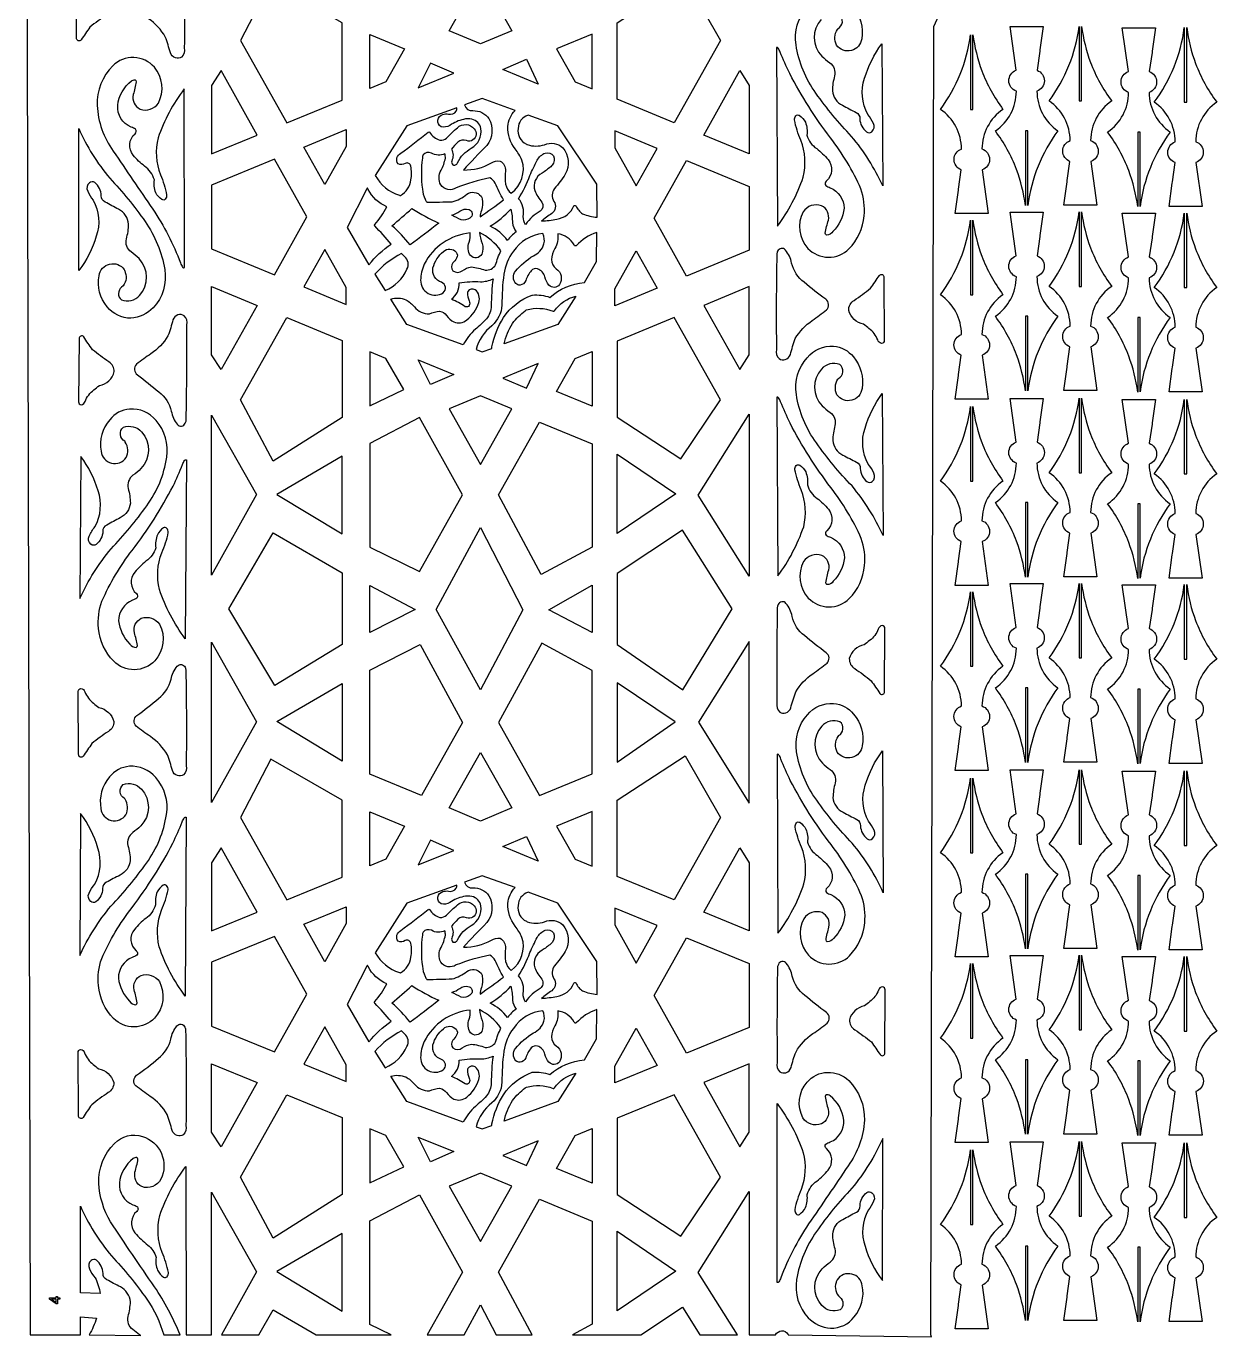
# Model space of a CAD drawing. Header units: millimetres. Extents: x -877 to 120, y 1414 to 3389.
# Drawn here: x -877 to 120, y 1414 to 2511 of the extents above; entities that cross this region are included whole.
import ezdxf

# ---------------------------------------------------------------- set-up
doc = ezdxf.new("R2010")
doc.units = ezdxf.units.MM
doc.layers.add('Default', color=70, linetype='Continuous')

msp = doc.modelspace()

# ---------------------------------------------------------------- linework, layer by layer
at = {"layer": 'Default'}
for points in [[(-876.7, 2856.9), (-873.5, 1415.6), (-831.1, 1415.6), (-831.1, 1430.6), (-817.7, 1429.6, -0.041093), (-823.9, 1415.6), (-780.7, 1415), (-781.9, 1415.6, 0.031977), (-787.3, 1420, -0.299111), (-791.4, 1431.1, 0.063872), (-789.4, 1443.4, 0.25494), (-797.8, 1455.7, -0.006297), (-809.2, 1461.8, -0.332396), (-812.3, 1467.1, 0.216468), (-817.9, 1478.1, 0.361667), (-822.4, 1477.9, 0.357202), (-823.7, 1471, 0.082144), (-819, 1463.4, -0.091842), (-814.8, 1450.3), (-831.1, 1450.8), (-831.3, 1523.4, 0.068295), (-805.4, 1481.7, -0.038709), (-775.8, 1445.5, -0.08471), (-761.5, 1415.6), (-747.8, 1415.6, 0.048395), (-769.2, 1455.9, -0.008297), (-806, 1510.2, -0.122685), (-815.9, 1542.7, -0.206013), (-802.8, 1575.9, -0.286147), (-779.3, 1581.7, -0.458906), (-763.9, 1546, -0.383153), (-779.9, 1539.7, -0.350097), (-785.6, 1551.8, 0.027786), (-783.1, 1562.6, 0.249131), (-784.1, 1564.2, 0.160321), (-787.2, 1563.2, 0.197218), (-798.7, 1542.8, 0.322399), (-787.4, 1524.6, -0.077739), (-783.6, 1522.7, -0.433717), (-784.1, 1519, 0.410921), (-785.6, 1501.1, 0.064453), (-774.8, 1490.8, -0.154405), (-768, 1480.5, 0.124348), (-766.7, 1469.7, 0.126385), (-761.6, 1463.9, 0.346332), (-758.8, 1464.3, 0.172307), (-757.6, 1467.8, 0.051326), (-762.9, 1484.7, -0.152055), (-764.8, 1515.5, -0.079206), (-743, 1556.6), (-742.8, 1415.6), (-721.4, 1415.6), (-721.4, 1535.1), (-683.9, 1468.4), (-713.2, 1415.6), (-682, 1415.6), (-669.8, 1436.5), (-634, 1415.6), (-571.1, 1415.6), (-589, 1424.4), (-589, 1511.2), (-547.3, 1532.9), (-511.5, 1468.2), (-541, 1415.6), (-509.9, 1415.6), (-496.3, 1440.8), (-483.3, 1415.6), (-453, 1415.6), (-481.1, 1468.1), (-446.9, 1529.2), (-402.9, 1510.9), (-402.9, 1424.6), (-419.4, 1415.6), (-362, 1415.6), (-327.2, 1438.7), (-312.6, 1415.6), (-281, 1415.6), (-314.1, 1467.9), (-271.2, 1535.7), (-271.2, 1415.6), (-249.2, 1415.6, -0.60241), (-238.9, 1416.2, 0.000131), (-238.7, 1415.6), (-118.7, 1414), (-119.1, 1415.6), (-116.7, 2510.9), (-76.7, 2599.3)], [(-211.1, 2516.9, 0.394552), (-210.5, 2486.1, 0.040002), (-203.9, 2480.6, -0.299751), (-199.8, 2469.6, 0.063831), (-201.7, 2457.2, 0.255589), (-193.3, 2445, -0.006267), (-181.8, 2438.9, -0.333186), (-178.7, 2433.7, 0.216277), (-173.1, 2422.7, 0.361529), (-168.6, 2422.9, 0.353881), (-167.3, 2429.8, 0.082113), (-172, 2437.4, -0.208904), (-174.7, 2467.6, -0.086345), (-160.3, 2496.4), (-159.5, 2377.5, 0.068438), (-185.6, 2419, -0.038835), (-215.4, 2455.1, -0.121623), (-232.1, 2495.7, -0.22635), (-223.1, 2526.5, -0.242341)], [(-184.5, 2527.2, -0.224816), (-177.1, 2500.7, -0.688915), (-198.1, 2495.4, -0.265065), (-197.5, 2508.5, -0.015041), (-197, 2509.1, 0.529776), (-195.8, 2520.7, 0.308634)]]:
    msp.add_lwpolyline(points, format="xyb", dxfattribs=at)
for points in [[(-751.7, 2484.7, -0.24666), (-756, 2489, 0.027343), (-760.2, 2502.2, 0.115738), (-774.3, 2517.4, -0.015094), (-786.4, 2526.2, -0.448773), (-785.6, 2535.1, 0.020778), (-767.5, 2549.3, 0.175205), (-757.1, 2565.4, -0.124943), (-752, 2576.3, -0.5741), (-745.3, 2575.4, -0.122783), (-744.6, 2572.8, -0.006777), (-744.3, 2493.1, -0.263913), (-746.6, 2485.4, -0.217884)], [(-832.5, 2556.6, -0.312864), (-829.3, 2553.8, 0.139682), (-821.9, 2544.2, 0.018911), (-817.4, 2540.6, -0.280916), (-804.9, 2529, -0.274982), (-809.5, 2520.6, 0.025719), (-823.3, 2510.4, 0.01279), (-830.6, 2499.8, -0.748308), (-834.5, 2501.3), (-834.8, 2554.1, -0.399768)], [(-84, 2504.1, 0.056763), (-76.5, 2473.9, 0.069714), (-58.8, 2441.6, 0.247243), (-76.4, 2408.5, -0.716421), (-76.3, 2391), (-71.1, 2354.3), (-98.8, 2354.3), (-96.1, 2373.9), (-96, 2374.9), (-93.7, 2391, -0.706462), (-93.6, 2408.4, 0.248623), (-111.2, 2441.6, 0.128873), (-86, 2504), (-86, 2441.6), (-84, 2441.6), (-84, 2504.1)], [(-40, 2361.2, 0.056763), (-47.5, 2391.3, 0.069714), (-65.2, 2423.6, 0.247243), (-47.6, 2456.8, -0.716421), (-47.7, 2474.3), (-52.9, 2510.9), (-25.2, 2510.9), (-27.9, 2491.3), (-28, 2490.3), (-30.3, 2474.3, -0.706462), (-30.4, 2456.8, 0.248623), (-12.8, 2423.6, 0.128873), (-38, 2361.2), (-38, 2423.6), (-40, 2423.6), (-40, 2361.2)], [(7, 2511.1, 0.056763), (14.5, 2480.9, 0.069714), (32.2, 2448.6, 0.247243), (14.6, 2415.5, -0.716421), (14.7, 2398), (19.9, 2361.3), (-7.8, 2361.3), (-5.1, 2380.9), (-5, 2381.9), (-2.7, 2398, -0.706462), (-2.6, 2415.4, 0.248623), (-20.2, 2448.6, 0.128873), (5, 2511), (5, 2448.6), (7, 2448.6), (7, 2511.1)], [(54, 2360.2, 0.056763), (46.5, 2390.3, 0.069714), (28.8, 2422.6, 0.247243), (46.4, 2455.8, -0.716421), (46.3, 2473.3), (41.1, 2509.9), (68.8, 2509.9), (66.1, 2490.3), (66, 2489.3), (63.7, 2473.3, -0.706462), (63.6, 2455.8, 0.248623), (81.2, 2422.6, 0.128873), (56, 2360.2), (56, 2422.6), (54, 2422.6), (54, 2360.2)], [(95, 2510.1, 0.056763), (102.5, 2479.9, 0.069714), (120.2, 2447.6, 0.247243), (102.6, 2414.5, -0.716421), (102.7, 2397), (107.9, 2360.3), (80.2, 2360.3), (82.9, 2379.9), (83, 2380.9), (85.3, 2397, -0.706462), (85.4, 2414.4, 0.248623), (67.8, 2447.6, 0.128873), (93, 2510), (93, 2447.6), (95, 2447.6), (95, 2510.1)], [(-224.3, 2430.8, -0.124595), (-223, 2419.9, 0.172423), (-214.8, 2408.7, -0.054769), (-205.3, 2399.5, -0.410266), (-206.8, 2381.5, 0.433271), (-207.2, 2377.9, 0.077861), (-203.4, 2376, -0.30209), (-191.9, 2358.8, -0.166916), (-201.2, 2339.3, -0.240467), (-206.6, 2336.4, -0.249398), (-207.6, 2338, -0.027776), (-205, 2348.8, 0.350829), (-210.8, 2360.9, 0.341045), (-226.2, 2355.8, 0.314169), (-222.1, 2325.2, 0.418503), (-187.8, 2324.8, 0.174326), (-175.1, 2352.5, 0.109576), (-177.8, 2375.1, 0.062275), (-203.3, 2417.8, -0.041735), (-237.4, 2471.6, -0.014891), (-245.4, 2489.5, 0.086617), (-247.1, 2492.9, 0.424926), (-248.5, 2493.4), (-247.7, 2343.8, 0.07905), (-226, 2384.9, 0.152063), (-228.1, 2415.7, -0.051417), (-233.4, 2432.7, -0.189517), (-232.2, 2436.2, -0.346809), (-229.4, 2436.6, -0.126453)], [(-768.2, 2371.8, -0.124348), (-769.4, 2382.7, 0.171984), (-777.6, 2394, -0.053003), (-787, 2403.2, -0.410921), (-785.5, 2421.2, 0.433717), (-785.1, 2424.9, 0.077739), (-788.8, 2426.7, -0.322399), (-800.1, 2445, -0.197218), (-788.6, 2465.4, -0.160321), (-785.5, 2466.3, -0.249131), (-784.5, 2464.7, -0.027786), (-787.1, 2454, 0.350097), (-781.3, 2441.8, 0.341491), (-766, 2446.8, 0.306802), (-769.4, 2476.8, 0.432338), (-804.2, 2478.1, 0.206013), (-817.3, 2444.9, 0.144673), (-803.8, 2406.7, 0.003386), (-770.7, 2358.1, -0.053849), (-747.4, 2313, 0.086443), (-745.7, 2309.6, 0.424748), (-744.2, 2309.1), (-744.4, 2458.7, 0.079206), (-766.3, 2417.7, 0.152055), (-764.3, 2386.9, -0.051326), (-759.1, 2369.9, -0.172307), (-760.2, 2366.4, -0.346332), (-763.1, 2366, -0.126385)], [(-494.8, 2450.6), (-509.6, 2445.3, 0.374449), (-502.7, 2440.5, -0.256515), (-489.3, 2433.9, -0.308165), (-491.1, 2411.3, 0.007627), (-510.6, 2390.8, 0.130802), (-487.1, 2396.7, -0.19928), (-479.9, 2398.3, -0.307239), (-475.5, 2390, 0.042642), (-475.3, 2378.9, 0.180927), (-470.5, 2371.3, 0.319504), (-461.6, 2399.1, 0.054033), (-467.3, 2408.5, -0.166081), (-473.4, 2427.3, -0.169094), (-467.4, 2440.7)], [(-584.4, 2386.2, 0.191192), (-564.2, 2369.7, 0.005248), (-563.3, 2369.4, 0.227781), (-554.5, 2382.6, 0.101613), (-554.7, 2394, 0.518279), (-559.3, 2396.4, -0.289941), (-565.3, 2396, -0.471569), (-563, 2404.8, 0.003928), (-540.1, 2422.5, -0.388198), (-538.9, 2422.4, 0.184808), (-530.3, 2415.8, 0.215902), (-524.7, 2417.6, -0.027099), (-515.6, 2426.2, -0.434971), (-501.5, 2425.4, -0.432111), (-502.6, 2416, -0.239954), (-508.1, 2415.4, 0.305245), (-515.3, 2414.2, -0.004872), (-520.7, 2408.3, -0.247573), (-520.4, 2398.3, 0.257412), (-519.6, 2395.2, 0.440874), (-515.5, 2396.9, -0.161643), (-504, 2409, 0.313158), (-496, 2425.5, 0.315774), (-503.5, 2433.3, 0.132981), (-510.5, 2433.2, 0.098884), (-522, 2428.2, -0.214489), (-529.2, 2427, -0.680386), (-527.7, 2437.3, -0.12562), (-523.2, 2437.7, 0.329253), (-516.6, 2440.1, 0.195203), (-516.2, 2442.9), (-558, 2427.7)], [(-398.7, 2351.2), (-399, 2378.9), (-431.5, 2427.7), (-456.5, 2436.7, 0.320336), (-464.8, 2425.7, 0.331969), (-457.9, 2412.5, 0.014567), (-457.1, 2412.1, 0.163555), (-442.7, 2412, -0.301709), (-427.4, 2409.5, -0.313436), (-425.3, 2387.3, -0.020953), (-434.3, 2375.3, 0.307944), (-434.8, 2364.5, -0.400323), (-436.7, 2354.4, 0.039296), (-445.2, 2348, 0.02405), (-432.4, 2349.6, 0.259406), (-418.1, 2360.8, -0.587979), (-416.6, 2360.8, 0.111986), (-410.8, 2354.1, 0.056208)], [(-823.8, 2380.1, 0.357202), (-825.2, 2373.2, 0.082144), (-820.5, 2365.6, -0.20864), (-818, 2335.4, -0.086484), (-832.5, 2306.7), (-832.7, 2425.5, 0.068295), (-806.8, 2383.9, -0.038709), (-777.2, 2347.7, -0.11336), (-760.7, 2307.5, -0.233622), (-770.3, 2275.5, -0.183691), (-789.1, 2266.8, -0.239584), (-808.8, 2276.3, -0.230445), (-815.6, 2302.3, -0.690603), (-794.6, 2307.4, -0.088334), (-793.7, 2305, -0.299533), (-796.8, 2292.7, 0.475634), (-797, 2282.1, 0.308512), (-781.7, 2285.8, 0.394499), (-782.2, 2316.6, 0.039778), (-788.8, 2322.2, -0.299111), (-792.8, 2333.2, 0.063872), (-790.9, 2345.6, 0.25494), (-799.3, 2357.9, -0.006297), (-810.7, 2364, -0.332396), (-813.8, 2369.3, 0.216468), (-819.3, 2380.3, 0.361667)], [(-541.1, 2363.8, -0.002135), (-520, 2364.2, 0.11238), (-507.8, 2370.5, -0.396764), (-495.8, 2368.9, -0.112924), (-494.9, 2366.7, -0.144638), (-495.6, 2357, 0.024127), (-496.7, 2351.6, 0.008608), (-477, 2365.8, -0.040978), (-484, 2379.8, 0.119194), (-488.5, 2384.2, 0.043721), (-516.6, 2375.9, -0.406382), (-529.6, 2378.4, -0.254662), (-529.3, 2390.6, 0.074005), (-525.7, 2400.7, 0.078937), (-526.1, 2404.4, -0.239674), (-537.4, 2405, 0.346212), (-544.3, 2403.5, 0.166462), (-545, 2400.7, 0.060766), (-545, 2374.9, 0.090993), (-542.7, 2366.3), (-542.7, 2366.3, 0.070578)], [(-464.4, 2366.8, 0.054461), (-454.9, 2386.2, -0.017492), (-448.8, 2399, -0.170857), (-442.1, 2405, -0.30963), (-435.3, 2402.8, -0.325592), (-436.4, 2394.9, -0.038721), (-437.5, 2393.6, -0.044167), (-444.8, 2388.2, 0.353711), (-450.9, 2373.6, 0.066387), (-445, 2363.9, -0.411746), (-446.3, 2356.3, 0.121544), (-458.4, 2345.4), (-458.4, 2345.4), (-458.7, 2344.9, -0.143735), (-460.5, 2351.9, 0.23007)], [(-591, 2375.8), (-591.5, 2375), (-608, 2342.7), (-589.7, 2311.5, -0.07883), (-571, 2328.8, 0.009925), (-584.8, 2344, -0.426734), (-584.9, 2345.2, 0.065646), (-574.7, 2360.1, -0.17501), (-590.4, 2374.5), (-590.4, 2374.5, -0.010745)], [(-531.2, 2346.4, -0.015325), (-555.3, 2328.2, 0.04614), (-570.5, 2344.1, 0.005713), (-553.7, 2358.6, 0.038778)], [(-520.3, 2353, 0.082143), (-513.6, 2356.3, -0.235479), (-505.9, 2357.7, -0.640175), (-505.2, 2350.6, -0.234123), (-512.6, 2349.1, -0.021157)], [(-473.7, 2331.9, 0.129064), (-488.3, 2343.8, 0.074171), (-471, 2358.1, -0.070702), (-469.6, 2346.6, 0.113861), (-466.5, 2339, 0.063971), (-473.6, 2332), (-473.6, 2332)], [(-84, 2348.8, 0.056763), (-76.5, 2318.7, 0.069714), (-58.8, 2286.4, 0.247243), (-76.4, 2253.2, -0.716421), (-76.3, 2235.7), (-71.1, 2199.1), (-98.8, 2199.1), (-96.1, 2218.7), (-96, 2219.7), (-93.7, 2235.7, -0.706462), (-93.6, 2253.2, 0.248623), (-111.2, 2286.4, 0.128873), (-86, 2348.8), (-86, 2286.4), (-84, 2286.4), (-84, 2348.8)], [(-40, 2205.9, 0.056763), (-47.5, 2236.1, 0.069714), (-65.2, 2268.4, 0.247243), (-47.6, 2301.5, -0.716421), (-47.7, 2319), (-52.9, 2355.6), (-25.2, 2355.6), (-27.9, 2336.1), (-28, 2335.1), (-30.3, 2319, -0.706462), (-30.4, 2301.6, 0.248623), (-12.8, 2268.4, 0.128873), (-38, 2206), (-38, 2268.4), (-40, 2268.4), (-40, 2205.9)], [(7, 2355.8, 0.056763), (14.5, 2325.7, 0.069714), (32.2, 2293.4, 0.247243), (14.6, 2260.2, -0.716421), (14.7, 2242.7), (19.9, 2206.1), (-7.8, 2206.1), (-5.1, 2225.7), (-5, 2226.7), (-2.7, 2242.7, -0.706462), (-2.6, 2260.2, 0.248623), (-20.2, 2293.4, 0.128873), (5, 2355.8), (5, 2293.4), (7, 2293.4), (7, 2355.8)], [(54, 2204.9, 0.056763), (46.5, 2235.1, 0.069714), (28.8, 2267.4, 0.247243), (46.4, 2300.5, -0.716421), (46.3, 2318), (41.1, 2354.6), (68.8, 2354.6), (66.1, 2335.1), (66, 2334.1), (63.7, 2318, -0.706462), (63.6, 2300.6, 0.248623), (81.2, 2267.4, 0.128873), (56, 2205), (56, 2267.4), (54, 2267.4), (54, 2204.9)], [(95, 2354.8, 0.056763), (102.5, 2324.7, 0.069714), (120.2, 2292.4, 0.247243), (102.6, 2259.2, -0.716421), (102.7, 2241.7), (107.9, 2205.1), (80.2, 2205.1), (82.9, 2224.7), (83, 2225.7), (85.3, 2241.7, -0.706462), (85.4, 2259.2, 0.248623), (67.8, 2292.4, 0.128873), (93, 2354.8), (93, 2292.4), (95, 2292.4), (95, 2354.8)], [(-479.2, 2323.2, 0.119776), (-497.2, 2338.6, 0.045698), (-494.9, 2329.4, -0.192011), (-495.3, 2320.4, -0.524316), (-504.6, 2319.2, -0.261481), (-505.8, 2330.5, 0.130982), (-505, 2338.1, 0.254858), (-543.4, 2312, 0.110118), (-546.4, 2298.5, 0.610354), (-527.5, 2288.1, 0.572121), (-528.9, 2296.8, -0.391735), (-536.1, 2309, -0.157271), (-527.3, 2322.6, -0.427734), (-516.7, 2322.1, -0.320865), (-516.3, 2317, -0.060779), (-519.5, 2313, 0.322721), (-519.4, 2306.5), (-519.4, 2306.5, 0.355403), (-511.6, 2306.5, -0.113621), (-503.9, 2309.7, -0.056422), (-492.4, 2307, 0.27598), (-483.6, 2311.3, -0.051473)], [(-409.3, 2296.6), (-399.1, 2314.1), (-399, 2338.6, 0.125472), (-416.1, 2327.4, -0.534392), (-417.9, 2328.1, 0.235946), (-431.6, 2337.4, -0.161189), (-434.1, 2325.1, 0.093652), (-436.9, 2315.8, 0.24212), (-432.9, 2308.2, -0.407968), (-430.2, 2294.9, -0.48972), (-439, 2294.5, -0.137177), (-442.4, 2301.3, 0.259964), (-448.7, 2308.1, 0.294367), (-453.8, 2306.5, 0.115694), (-458.3, 2298.2, -0.260914), (-463.2, 2294.4, -0.193615), (-466.8, 2295.7, -0.35846), (-467, 2306.1, -0.078424), (-452, 2319.1, 0.227439), (-443.2, 2328.9, 0.180437), (-444.1, 2337.6, 0.218334), (-468.8, 2322.8, 0.128012), (-476.7, 2303.6, 0.039134), (-478.3, 2277.7, -0.192198), (-486.7, 2260.5, 0.160372), (-500, 2240.6), (-494.8, 2238.7), (-486.9, 2241.5, -0.083565), (-486.8, 2242.9, -0.090015), (-477, 2267.2, -0.164998), (-453, 2286.1, -0.062986), (-452.8, 2286.1, -0.112581), (-438.3, 2284.2, -0.157496)], [(-584.7, 2303.6), (-576, 2290, 0.190755), (-557.9, 2307.7, 0.360966), (-559.8, 2318.4), (-562.4, 2320.8, 0.094875)], [(-241.1, 2232.2, 0.24666), (-236.8, 2236.4, -0.027343), (-232.7, 2249.7, -0.115738), (-218.5, 2264.8, 0.015094), (-206.5, 2273.7, 0.448773), (-207.2, 2282.6, -0.020778), (-225.3, 2296.8, -0.175205), (-235.8, 2312.9, 0.124943), (-240.9, 2323.8, 0.5741), (-247.5, 2322.8, 0.122783), (-248.2, 2320.3, 0.006777), (-248.5, 2240.5, 0.263913), (-246.2, 2232.9, 0.217884)], [(-514.1, 2296.3, -0.055124), (-496.3, 2297.3, 0.108731), (-485.8, 2299.6, 0.025779), (-487.4, 2277.1, -0.178289), (-491.3, 2266.2), (-491.3, 2266.2, -0.035364), (-500.6, 2257.5, 0.078847), (-510.8, 2244.5), (-558, 2261.6), (-571.4, 2282.7, -0.17089), (-558.7, 2282.2, -0.07806), (-551.7, 2276.2, 0.234516), (-539, 2270.5, -0.056939), (-530.5, 2272.7, -0.1886), (-524.7, 2269, 0.121245), (-518.5, 2263.6, 0.281187), (-507.8, 2265.3, 0.151531), (-497.8, 2279.9, 0.331289), (-500.9, 2290.6, 0.401515), (-506.9, 2289.2, 0.107941), (-507.2, 2288.1, 0.119899), (-505.8, 2281.2, -0.230232), (-505.7, 2277.3, -0.337465), (-509.2, 2276.4, 0.046703), (-520.6, 2282.6, 0.244621)], [(-160.4, 2245.7, -0.313125), (-163.7, 2248.6, 0.139791), (-171, 2258.1, 0.018926), (-175.5, 2261.7, -0.281138), (-188, 2273.3, -0.274793), (-183.4, 2281.7, 0.0257), (-169.7, 2291.9, 0.012781), (-162.3, 2302.6, -0.748896), (-158.5, 2301), (-158.2, 2248.2, -0.399837)], [(-434.4, 2273, -0.172507), (-416.4, 2285.3), (-431.5, 2261.6), (-476.6, 2245.2, -0.094164), (-469.4, 2262.4), (-469.4, 2262.4, -0.087436), (-458.8, 2272.9), (-458.8, 2272.9, -0.071711), (-457.7, 2273.7, -0.166182), (-435.5, 2272.6, 0.382931)], [(-749.6, 2269.5, 0.247199), (-753.8, 2265.3, -0.027378), (-758, 2252, -0.115997), (-772.2, 2237, 0.015127), (-784.3, 2228.2, 0.448303), (-783.6, 2219.3, -0.020732), (-765.6, 2205, -0.174932), (-755.2, 2188.9, 0.123758), (-750.2, 2177.9, 0.573218), (-743.5, 2178.8, 0.123077), (-742.8, 2181.3, 0.006777), (-742.2, 2261.1, 0.269714), (-744.4, 2268.8, 0.218938)], [(-830.6, 2194.3, 0.308711), (-827.4, 2197.1, -0.139977), (-820, 2206.7, -0.018953), (-815.4, 2210.3, 0.290974), (-802.9, 2222, 0.262398), (-807.5, 2230.2, -0.025663), (-821.2, 2240.4, -0.012763), (-828.5, 2251.1, 0.753382), (-832.3, 2249.7), (-832.9, 2196.8, 0.401017)], [(-168.3, 2130.1, 0.353881), (-166.9, 2137, 0.082113), (-171.7, 2144.6, -0.208904), (-174.3, 2174.8, -0.086345), (-159.9, 2203.6), (-159.2, 2084.8, 0.068438), (-185.2, 2126.3, -0.038835), (-215, 2162.3, -0.121623), (-231.8, 2202.9, -0.22635), (-222.8, 2233.7, -0.242341), (-200.7, 2243.3, -0.208918), (-184.1, 2234.4, -0.224816), (-176.8, 2207.9, -0.688915), (-197.8, 2202.6, -0.265065), (-197.1, 2215.7, -0.015041), (-196.6, 2216.3, 0.529776), (-195.5, 2228, 0.308634), (-210.8, 2224.2, 0.394552), (-210.2, 2193.4, 0.040002), (-203.6, 2187.9, -0.299751), (-199.5, 2176.8, 0.063831), (-201.4, 2164.4, 0.255589), (-192.9, 2152.2, -0.006267), (-181.5, 2146.2, -0.333186), (-178.3, 2140.9, 0.216277), (-172.7, 2129.9, 0.361529)], [(-224, 2138, -0.124595), (-222.6, 2127.2, 0.172423), (-214.4, 2115.9, -0.054769), (-205, 2106.8, -0.410266), (-206.4, 2088.8, 0.433271), (-206.9, 2085.1, 0.077861), (-203.1, 2083.3, -0.30209), (-191.5, 2066, -0.166916), (-200.9, 2046.5, -0.240467), (-206.2, 2043.7, -0.249398), (-207.2, 2045.2, -0.027776), (-204.7, 2056, 0.350829), (-210.5, 2068.1, 0.341045), (-225.8, 2063, 0.314169), (-221.8, 2032.5, 0.418503), (-187.5, 2032, 0.174326), (-174.7, 2059.7, 0.109576), (-177.5, 2082.4, 0.062275), (-203, 2125, -0.041735), (-237.1, 2178.8, -0.014891), (-245, 2196.7, 0.086617), (-246.7, 2200.1, 0.424926), (-248.2, 2200.6), (-247.4, 2051, 0.07905), (-225.7, 2092.2, 0.152063), (-227.7, 2123, -0.051417), (-233.1, 2139.9, -0.189517), (-231.9, 2143.4, -0.346809), (-229, 2143.8, -0.126453)], [(-40, 2049.9, 0.056763), (-47.5, 2080.1, 0.069714), (-65.2, 2112.4, 0.247243), (-47.6, 2145.5, -0.716421), (-47.7, 2163), (-52.9, 2199.6), (-25.2, 2199.6), (-27.9, 2180.1), (-28, 2179.1), (-30.3, 2163, -0.706462), (-30.4, 2145.5, 0.248623), (-12.8, 2112.4, 0.128873), (-38, 2050), (-38, 2112.4), (-40, 2112.4), (-40, 2049.9)], [(7, 2199.8, 0.056763), (14.5, 2169.7, 0.069714), (32.2, 2137.4, 0.247243), (14.6, 2104.2, -0.716421), (14.7, 2086.7), (19.9, 2050.1), (-7.8, 2050.1), (-5.1, 2069.7), (-5, 2070.7), (-2.7, 2086.7, -0.706462), (-2.6, 2104.2, 0.248623), (-20.2, 2137.4, 0.128873), (5, 2199.7), (5, 2137.4), (7, 2137.4), (7, 2199.8)], [(54, 2048.9, 0.056763), (46.5, 2079.1, 0.069714), (28.8, 2111.4, 0.247243), (46.4, 2144.5, -0.716421), (46.3, 2162), (41.1, 2198.6), (68.8, 2198.6), (66.1, 2179.1), (66, 2178.1), (63.7, 2162, -0.706462), (63.6, 2144.5, 0.248623), (81.2, 2111.4, 0.128873), (56, 2049), (56, 2111.4), (54, 2111.4), (54, 2048.9)], [(95, 2198.8, 0.056763), (102.5, 2168.7, 0.069714), (120.2, 2136.4, 0.247243), (102.6, 2103.2, -0.716421), (102.7, 2085.7), (107.9, 2049.1), (80.2, 2049.1), (82.9, 2068.7), (83, 2069.7), (85.3, 2085.7, -0.706462), (85.4, 2103.2, 0.248623), (67.8, 2136.4, 0.128873), (93, 2198.7), (93, 2136.4), (95, 2136.4), (95, 2198.8)], [(-822.5, 2077.5, -0.353881), (-823.9, 2084.4, -0.082113), (-819.1, 2092.1, 0.208904), (-816.5, 2122.3, 0.086345), (-830.9, 2151), (-831.7, 2032.2, -0.068438), (-805.6, 2073.7, 0.038835), (-775.8, 2109.7, 0.121623), (-759, 2150.3, 0.22635), (-768, 2181.1, 0.242341), (-790.1, 2190.7, 0.208918), (-806.7, 2181.8, 0.224816), (-814, 2155.3, 0.688915), (-793, 2150, 0.265065), (-793.7, 2163.1, 0.015041), (-794.2, 2163.7, -0.529776), (-795.3, 2175.4, -0.308634), (-780.1, 2171.6, -0.394552), (-780.6, 2140.8, -0.040002), (-787.3, 2135.3, 0.299751), (-791.3, 2124.2, -0.063831), (-789.5, 2111.9, -0.255589), (-797.9, 2099.6, 0.006267), (-809.3, 2093.6, 0.333186), (-812.5, 2088.3, -0.216277), (-818.1, 2077.3, -0.361529)], [(-84, 2192.8, 0.056763), (-76.5, 2162.7, 0.069714), (-58.8, 2130.4, 0.247243), (-76.4, 2097.2, -0.716421), (-76.3, 2079.7), (-71.1, 2043.1), (-98.8, 2043.1), (-96.1, 2062.7), (-96, 2063.7), (-93.7, 2079.7, -0.706462), (-93.6, 2097.2, 0.248623), (-111.2, 2130.4, 0.128873), (-86, 2192.7), (-86, 2130.4), (-84, 2130.4), (-84, 2192.8)], [(-766.8, 2085.5, 0.124595), (-768.2, 2074.6, -0.172423), (-776.4, 2063.3, 0.054769), (-785.8, 2054.2, 0.410266), (-784.4, 2036.2, -0.433271), (-784, 2032.5, -0.077861), (-787.7, 2030.7, 0.30209), (-799.3, 2013.4, 0.166916), (-789.9, 1993.9, 0.240467), (-784.6, 1991.1, 0.249398), (-783.6, 1992.7, 0.027776), (-786.1, 2003.4, -0.350829), (-780.3, 2015.5, -0.341045), (-765, 2010.5, -0.314169), (-769, 1979.9, -0.418503), (-803.4, 1979.5, -0.174326), (-816.1, 2007.1, -0.109576), (-813.3, 2029.8, -0.062275), (-787.9, 2072.4, 0.041735), (-753.7, 2126.2, 0.014891), (-745.8, 2144.2, -0.086617), (-744.1, 2147.5, -0.424926), (-742.6, 2148.1), (-743.5, 1998.4, -0.07905), (-765.2, 2039.6, -0.152063), (-763.1, 2070.4, 0.051417), (-757.7, 2087.3, 0.189517), (-758.9, 2090.8, 0.346809), (-761.8, 2091.2, 0.126453)], [(-40, 1894.8, 0.056763), (-47.5, 1925, 0.069714), (-65.2, 1957.3, 0.247243), (-47.6, 1990.4, -0.716421), (-47.7, 2007.9), (-52.9, 2044.6), (-25.2, 2044.6), (-27.9, 2025), (-28, 2024), (-30.3, 2007.9, -0.706462), (-30.4, 1990.5, 0.248623), (-12.8, 1957.3, 0.128873), (-38, 1894.9), (-38, 1957.3), (-40, 1957.3), (-40, 1894.8)], [(7, 2044.7, 0.056763), (14.5, 2014.6, 0.069714), (32.2, 1982.3, 0.247243), (14.6, 1949.1, -0.716421), (14.7, 1931.6), (19.9, 1895), (-7.8, 1895), (-5.1, 1914.6), (-5, 1915.6), (-2.7, 1931.6, -0.706462), (-2.6, 1949.1, 0.248623), (-20.2, 1982.3, 0.128873), (5, 2044.7), (5, 1982.3), (7, 1982.3), (7, 2044.7)], [(54, 1893.8, 0.056763), (46.5, 1924, 0.069714), (28.8, 1956.3, 0.247243), (46.4, 1989.4, -0.716421), (46.3, 2006.9), (41.1, 2043.6), (68.8, 2043.6), (66.1, 2024), (66, 2023), (63.7, 2006.9, -0.706462), (63.6, 1989.5, 0.248623), (81.2, 1956.3, 0.128873), (56, 1893.9), (56, 1956.3), (54, 1956.3), (54, 1893.8)], [(95, 2043.7, 0.056763), (102.5, 2013.6, 0.069714), (120.2, 1981.3, 0.247243), (102.6, 1948.1, -0.716421), (102.7, 1930.6), (107.9, 1894), (80.2, 1894), (82.9, 1913.6), (83, 1914.6), (85.3, 1930.6, -0.706462), (85.4, 1948.1, 0.248623), (67.8, 1981.3, 0.128873), (93, 2043.7), (93, 1981.3), (95, 1981.3), (95, 2043.7)], [(-84, 2037.7, 0.056763), (-76.5, 2007.6, 0.069714), (-58.8, 1975.3, 0.247243), (-76.4, 1942.1, -0.716421), (-76.3, 1924.6), (-71.1, 1888), (-98.8, 1888), (-96.1, 1907.6), (-96, 1908.6), (-93.7, 1924.6, -0.706462), (-93.6, 1942.1, 0.248623), (-111.2, 1975.3, 0.128873), (-86, 2037.7), (-86, 1975.3), (-84, 1975.3), (-84, 2037.7)], [(-240.7, 1936.4, 0.24666), (-236.5, 1940.6, -0.027343), (-232.3, 1953.9, -0.115738), (-218.1, 1969, 0.015094), (-206.1, 1977.9, 0.448773), (-206.8, 1986.7, -0.020778), (-225, 2001, -0.175205), (-235.4, 2017.1, 0.124943), (-240.5, 2028, 0.5741), (-247.1, 2027, 0.122783), (-247.8, 2024.5, 0.006777), (-248.1, 1944.7, 0.263913), (-245.8, 1937, 0.217884)], [(-159.9, 2009.4, 0.312864), (-163.2, 2006.5, -0.139682), (-170.5, 1996.9, -0.018911), (-175, 1993.4, 0.280916), (-187.5, 1981.8, 0.274982), (-182.9, 1973.4, -0.025719), (-169.2, 1963.2, -0.01279), (-161.8, 1952.5, 0.748308), (-158, 1954.1), (-157.7, 2006.9, 0.399768)], [(-750.1, 1883.8, -0.24666), (-754.3, 1888.1, 0.027343), (-758.5, 1901.3, 0.115738), (-772.7, 1916.5, -0.015094), (-784.7, 1925.3, -0.448773), (-784, 1934.2, 0.020778), (-765.9, 1948.4, 0.175205), (-755.4, 1964.5, -0.124943), (-750.3, 1975.4, -0.5741), (-743.7, 1974.5, -0.122783), (-743, 1971.9, -0.006777), (-742.7, 1892.1, -0.263913), (-745, 1884.5, -0.217884)], [(-830.9, 1956.8, -0.312864), (-827.6, 1954, 0.139682), (-820.3, 1944.4, 0.018911), (-815.8, 1940.8, -0.280916), (-803.3, 1929.2, -0.274982), (-807.9, 1920.8, 0.025719), (-821.6, 1910.6, 0.01279), (-829, 1900, -0.748308), (-832.8, 1901.5), (-833.1, 1954.3, -0.399768)], [(-168.1, 1831.1, 0.353881), (-166.7, 1838, 0.082113), (-171.5, 1845.6, -0.208904), (-174.1, 1875.8, -0.086345), (-159.7, 1904.6), (-159, 1785.7, 0.068438), (-185.1, 1827.2, -0.038835), (-214.8, 1863.2, -0.121623), (-231.6, 1903.8, -0.22635), (-222.6, 1934.7, -0.242341), (-200.6, 1944.2, -0.208918), (-183.9, 1935.3, -0.224816), (-176.6, 1908.8, -0.688915), (-197.6, 1903.5, -0.265065), (-196.9, 1916.6, -0.015041), (-196.4, 1917.3, 0.529776), (-195.3, 1928.9, 0.308634), (-210.6, 1925.1, 0.394552), (-210, 1894.3, 0.040002), (-203.4, 1888.8, -0.299751), (-199.3, 1877.7, 0.063831), (-201.2, 1865.4, 0.255589), (-192.7, 1853.1, -0.006267), (-181.3, 1847.1, -0.333186), (-178.2, 1841.8, 0.216277), (-172.5, 1830.8, 0.361529)], [(-223.8, 1839, -0.124595), (-222.5, 1828.1, 0.172423), (-214.2, 1816.8, -0.054769), (-204.8, 1807.7, -0.410266), (-206.2, 1789.7, 0.433271), (-206.7, 1786, 0.077861), (-202.9, 1784.2, -0.30209), (-191.3, 1766.9, -0.166916), (-200.7, 1747.5, -0.240467), (-206, 1744.6, -0.249398), (-207, 1746.2, -0.027776), (-204.5, 1757, 0.350829), (-210.3, 1769.1, 0.341045), (-225.6, 1764, 0.314169), (-221.6, 1733.4, 0.418503), (-187.3, 1733, 0.174326), (-174.6, 1760.6, 0.109576), (-177.3, 1783.3, 0.062275), (-202.8, 1826, -0.041735), (-236.9, 1879.8, -0.014891), (-244.8, 1897.7, 0.086617), (-246.5, 1901, 0.424926), (-248, 1901.6), (-247.2, 1751.9, 0.07905), (-225.5, 1793.1, 0.152063), (-227.5, 1823.9, -0.051417), (-232.9, 1840.8, -0.189517), (-231.7, 1844.3, -0.346809), (-228.9, 1844.7, -0.126453)], [(-822.7, 1778.5, -0.353881), (-824.1, 1785.4, -0.082113), (-819.3, 1793, 0.208904), (-816.7, 1823.2, 0.086345), (-831.1, 1852), (-831.8, 1733.1, -0.068438), (-805.7, 1774.6, 0.038835), (-776, 1810.6, 0.121623), (-759.2, 1851.3, 0.22635), (-768.2, 1882.1, 0.242341), (-790.3, 1891.6, 0.208918), (-806.9, 1882.7, 0.224816), (-814.2, 1856.2, 0.688915), (-793.2, 1851, 0.265065), (-793.9, 1864, 0.015041), (-794.4, 1864.7, -0.529776), (-795.5, 1876.3, -0.308634), (-780.2, 1872.5, -0.394552), (-780.8, 1841.7, -0.040002), (-787.4, 1836.2, 0.299751), (-791.5, 1825.2, -0.063831), (-789.6, 1812.8, -0.255589), (-798.1, 1800.5, 0.006267), (-809.5, 1794.5, 0.333186), (-812.7, 1789.2, -0.216277), (-818.3, 1778.2, -0.361529)], [(-40, 1738.8, 0.056763), (-47.5, 1769, 0.069714), (-65.2, 1801.3, 0.247243), (-47.6, 1834.4, -0.716421), (-47.7, 1851.9), (-52.9, 1888.6), (-25.2, 1888.6), (-27.9, 1869), (-28, 1868), (-30.3, 1851.9, -0.706462), (-30.4, 1834.5, 0.248623), (-12.8, 1801.3, 0.128873), (-38, 1738.9), (-38, 1801.3), (-40, 1801.3), (-40, 1738.8)], [(7, 1888.7, 0.056763), (14.5, 1858.6, 0.069714), (32.2, 1826.3, 0.247243), (14.6, 1793.1, -0.716421), (14.7, 1775.6), (19.9, 1739), (-7.8, 1739), (-5.1, 1758.6), (-5, 1759.6), (-2.7, 1775.6, -0.706462), (-2.6, 1793.1, 0.248623), (-20.2, 1826.3, 0.128873), (5, 1888.7), (5, 1826.3), (7, 1826.3), (7, 1888.7)], [(54, 1737.8, 0.056763), (46.5, 1768, 0.069714), (28.8, 1800.3, 0.247243), (46.4, 1833.4, -0.716421), (46.3, 1850.9), (41.1, 1887.6), (68.8, 1887.6), (66.1, 1868), (66, 1867), (63.7, 1850.9, -0.706462), (63.6, 1833.5, 0.248623), (81.2, 1800.3, 0.128873), (56, 1737.9), (56, 1800.3), (54, 1800.3), (54, 1737.8)], [(95, 1887.7, 0.056763), (102.5, 1857.6, 0.069714), (120.2, 1825.3, 0.247243), (102.6, 1792.1, -0.716421), (102.7, 1774.6), (107.9, 1738), (80.2, 1738), (82.9, 1757.6), (83, 1758.6), (85.3, 1774.6, -0.706462), (85.4, 1792.1, 0.248623), (67.8, 1825.3, 0.128873), (93, 1887.7), (93, 1825.3), (95, 1825.3), (95, 1887.7)], [(-84, 1881.7, 0.056763), (-76.5, 1851.6, 0.069714), (-58.8, 1819.3, 0.247243), (-76.4, 1786.1, -0.716421), (-76.3, 1768.6), (-71.1, 1732), (-98.8, 1732), (-96.1, 1751.6), (-96, 1752.6), (-93.7, 1768.6, -0.706462), (-93.6, 1786.1, 0.248623), (-111.2, 1819.3, 0.128873), (-86, 1881.7), (-86, 1819.3), (-84, 1819.3), (-84, 1881.7)], [(-767, 1786.4, 0.124595), (-768.4, 1775.5, -0.172423), (-776.6, 1764.3, 0.054769), (-786, 1755.1, 0.410266), (-784.6, 1737.1, -0.433271), (-784.1, 1733.5, -0.077861), (-787.9, 1731.6, 0.30209), (-799.5, 1714.3, 0.166916), (-790.1, 1694.9, 0.240467), (-784.8, 1692, 0.249398), (-783.8, 1693.6, 0.027776), (-786.3, 1704.4, -0.350829), (-780.5, 1716.5, -0.341045), (-765.2, 1711.4, -0.314169), (-769.2, 1680.8, -0.418503), (-803.5, 1680.4, -0.174326), (-816.2, 1708.1, -0.109576), (-813.5, 1730.7, -0.062275), (-788, 1773.4, 0.041735), (-753.9, 1827.2, 0.014891), (-746, 1845.1, -0.086617), (-744.3, 1848.5, -0.424926), (-742.8, 1849), (-743.6, 1699.3, -0.07905), (-765.3, 1740.5, -0.152063), (-763.3, 1771.3, 0.051417), (-757.9, 1788.2, 0.189517), (-759.1, 1791.7, 0.346809), (-761.9, 1792.1, 0.126453)], [(-494.8, 1800), (-509.6, 1794.6, 0.374449), (-502.7, 1789.8, -0.256515), (-489.3, 1783.3, -0.308165), (-491.1, 1760.7, 0.007627), (-510.6, 1740.2, 0.130802), (-487.1, 1746.1, -0.19928), (-479.9, 1747.6, -0.307239), (-475.5, 1739.4, 0.042642), (-475.3, 1728.3, 0.180927), (-470.5, 1720.7, 0.319504), (-461.6, 1748.4, 0.054033), (-467.3, 1757.8, -0.166081), (-473.4, 1776.7, -0.169094), (-467.4, 1790.1)], [(-584.4, 1735.5, 0.191192), (-564.2, 1719, 0.005248), (-563.3, 1718.8, 0.227781), (-554.5, 1731.9, 0.101613), (-554.7, 1743.4, 0.518279), (-559.3, 1745.7, -0.289941), (-565.3, 1745.3, -0.471569), (-563, 1754.1, 0.003928), (-540.1, 1771.8, -0.388198), (-538.9, 1771.7, 0.184808), (-530.3, 1765.1, 0.215902), (-524.7, 1767, -0.027099), (-515.6, 1775.5, -0.434971), (-501.5, 1774.8, -0.432111), (-502.6, 1765.3, -0.239954), (-508.1, 1764.8, 0.305245), (-515.3, 1763.6, -0.004872), (-520.7, 1757.6, -0.247573), (-520.4, 1747.7, 0.257412), (-519.6, 1744.5, 0.440874), (-515.5, 1746.3, -0.161643), (-504, 1758.3, 0.313158), (-496, 1774.8, 0.315774), (-503.5, 1782.6, 0.132981), (-510.5, 1782.5, 0.098884), (-522, 1777.6, -0.214489), (-529.2, 1776.4, -0.680386), (-527.7, 1786.7, -0.12562), (-523.2, 1787.1, 0.329253), (-516.6, 1789.5, 0.195203), (-516.2, 1792.2), (-558, 1777)], [(-398.7, 1700.5), (-399, 1728.2), (-431.5, 1777), (-456.5, 1786.1, 0.320336), (-464.8, 1775.1, 0.331969), (-457.9, 1761.9, 0.014567), (-457.1, 1761.4, 0.163555), (-442.7, 1761.4, -0.301709), (-427.4, 1758.9, -0.313436), (-425.3, 1736.6, -0.020953), (-434.3, 1724.6, 0.307944), (-434.8, 1713.8, -0.400323), (-436.7, 1703.7, 0.039296), (-445.2, 1697.3, 0.02405), (-432.4, 1698.9, 0.259406), (-418.1, 1710.1, -0.587979), (-416.6, 1710.2, 0.111986), (-410.8, 1703.5, 0.056208)], [(-541.1, 1713.1, -0.002135), (-520, 1713.6, 0.11238), (-507.8, 1719.9, -0.396764), (-495.8, 1718.3, -0.112924), (-494.9, 1716, -0.144638), (-495.6, 1706.3, 0.024127), (-496.7, 1700.9, 0.008608), (-477, 1715.1, -0.040978), (-484, 1729.1, 0.119194), (-488.5, 1733.5, 0.043721), (-516.6, 1725.3, -0.406382), (-529.6, 1727.7, -0.254662), (-529.3, 1740, 0.074005), (-525.7, 1750.1, 0.078937), (-526.1, 1753.8, -0.239674), (-537.4, 1754.3, 0.346212), (-544.3, 1752.8, 0.166462), (-545, 1750.1, 0.060766), (-545, 1724.2, 0.090993), (-542.7, 1715.7), (-542.7, 1715.7, 0.070578)], [(-464.4, 1716.2, 0.054461), (-454.9, 1735.6, -0.017492), (-448.8, 1748.4, -0.170857), (-442.1, 1754.3, -0.30963), (-435.3, 1752.2, -0.325592), (-436.4, 1744.2, -0.038721), (-437.5, 1743, -0.044167), (-444.8, 1737.6, 0.353711), (-450.9, 1723, 0.066387), (-445, 1713.3, -0.411746), (-446.3, 1705.6, 0.121544), (-458.4, 1694.7), (-458.4, 1694.7), (-458.7, 1694.2, -0.143735), (-460.5, 1701.3, 0.23007)], [(-591, 1725.1), (-591.5, 1724.3), (-608, 1692.1), (-589.7, 1660.9, -0.07883), (-571, 1678.1, 0.009925), (-584.8, 1693.3, -0.426734), (-584.9, 1694.6, 0.065646), (-574.7, 1709.5, -0.17501), (-590.4, 1723.9), (-590.4, 1723.9, -0.010745)], [(-240.5, 1635.1, 0.24666), (-236.3, 1639.4, -0.027343), (-232.1, 1652.6, -0.115738), (-218, 1667.8, 0.015094), (-205.9, 1676.6, 0.448773), (-206.6, 1685.5, -0.020778), (-224.8, 1699.8, -0.175205), (-235.2, 1715.8, 0.124943), (-240.3, 1726.7, 0.5741), (-246.9, 1725.8, 0.122783), (-247.6, 1723.2, 0.006777), (-247.9, 1643.5, 0.263913), (-245.7, 1635.8, 0.217884)], [(-84, 1726.5, 0.056763), (-76.5, 1696.3, 0.069714), (-58.8, 1664, 0.247243), (-76.4, 1630.9, -0.716421), (-76.3, 1613.3), (-71.1, 1576.7), (-98.8, 1576.7), (-96.1, 1596.3), (-96, 1597.3), (-93.7, 1613.4, -0.706462), (-93.6, 1630.8, 0.248623), (-111.2, 1664, 0.128873), (-86, 1726.4), (-86, 1664), (-84, 1664), (-84, 1726.5)], [(-40, 1583.5, 0.056763), (-47.5, 1613.7, 0.069714), (-65.2, 1646, 0.247243), (-47.6, 1679.2, -0.716421), (-47.7, 1696.7), (-52.9, 1733.3), (-25.2, 1733.3), (-27.9, 1713.7), (-28, 1712.7), (-30.3, 1696.6, -0.706462), (-30.4, 1679.2, 0.248623), (-12.8, 1646, 0.128873), (-38, 1583.6), (-38, 1646), (-40, 1646), (-40, 1583.5)], [(7, 1733.5, 0.056763), (14.5, 1703.3, 0.069714), (32.2, 1671, 0.247243), (14.6, 1637.9, -0.716421), (14.7, 1620.3), (19.9, 1583.7), (-7.8, 1583.7), (-5.1, 1603.3), (-5, 1604.3), (-2.7, 1620.4, -0.706462), (-2.6, 1637.8, 0.248623), (-20.2, 1671, 0.128873), (5, 1733.4), (5, 1671), (7, 1671), (7, 1733.5)], [(54, 1582.5, 0.056763), (46.5, 1612.7, 0.069714), (28.8, 1645, 0.247243), (46.4, 1678.2, -0.716421), (46.3, 1695.7), (41.1, 1732.3), (68.8, 1732.3), (66.1, 1712.7), (66, 1711.7), (63.7, 1695.6, -0.706462), (63.6, 1678.2, 0.248623), (81.2, 1645, 0.128873), (56, 1582.6), (56, 1645), (54, 1645), (54, 1582.5)], [(95, 1732.5, 0.056763), (102.5, 1702.3, 0.069714), (120.2, 1670, 0.247243), (102.6, 1636.9, -0.716421), (102.7, 1619.3), (107.9, 1582.7), (80.2, 1582.7), (82.9, 1602.3), (83, 1603.3), (85.3, 1619.4, -0.706462), (85.4, 1636.8, 0.248623), (67.8, 1670, 0.128873), (93, 1732.4), (93, 1670), (95, 1670), (95, 1732.5)], [(-531.2, 1695.7, -0.015325), (-555.3, 1677.5, 0.04614), (-570.5, 1693.4, 0.005713), (-553.7, 1708, 0.038778)], [(-520.3, 1702.3, 0.082143), (-513.6, 1705.7, -0.235479), (-505.9, 1707.1, -0.640175), (-505.2, 1700, -0.234123), (-512.6, 1698.4, -0.021157)], [(-473.7, 1681.2, 0.129064), (-488.3, 1693.2, 0.074171), (-471, 1707.5, -0.070702), (-469.6, 1695.9, 0.113861), (-466.5, 1688.3, 0.063971), (-473.6, 1681.4), (-473.6, 1681.4)], [(-159.7, 1707.1, 0.312864), (-163, 1704.2, -0.139682), (-170.3, 1694.6, -0.018911), (-174.9, 1691, 0.280916), (-187.4, 1679.4, 0.274982), (-182.8, 1671, -0.025719), (-169, 1660.8, -0.01279), (-161.7, 1650.2, 0.748308), (-157.8, 1651.7), (-157.5, 1704.5, 0.399768)], [(-479.2, 1672.5, 0.119776), (-497.2, 1687.9, 0.045698), (-494.9, 1678.7, -0.192011), (-495.3, 1669.7, -0.524316), (-504.6, 1668.5, -0.261481), (-505.8, 1679.8, 0.130982), (-505, 1687.5, 0.254858), (-543.4, 1661.3, 0.110118), (-546.4, 1647.8, 0.610354), (-527.5, 1637.5, 0.572121), (-528.9, 1646.1, -0.391735), (-536.1, 1658.4, -0.157271), (-527.3, 1671.9, -0.427734), (-516.7, 1671.5, -0.320865), (-516.3, 1666.4, -0.060779), (-519.5, 1662.3, 0.322721), (-519.4, 1655.9), (-519.4, 1655.9, 0.355403), (-511.6, 1655.9, -0.113621), (-503.9, 1659, -0.056422), (-492.4, 1656.3, 0.27598), (-483.6, 1660.7, -0.051473)], [(-409.3, 1645.9), (-399.1, 1663.5), (-399, 1687.9, 0.125472), (-416.1, 1676.8, -0.534392), (-417.9, 1677.5, 0.235946), (-431.6, 1686.8, -0.161189), (-434.1, 1674.4, 0.093652), (-436.9, 1665.1, 0.24212), (-432.9, 1657.6, -0.407968), (-430.2, 1644.3, -0.48972), (-439, 1643.9, -0.137177), (-442.4, 1650.6, 0.259964), (-448.7, 1657.4, 0.294367), (-453.8, 1655.9, 0.115694), (-458.3, 1647.6, -0.260914), (-463.2, 1643.8, -0.193615), (-466.8, 1645.1, -0.35846), (-467, 1655.4, -0.078424), (-452, 1668.4, 0.227439), (-443.2, 1678.3, 0.180437), (-444.1, 1687, 0.218334), (-468.8, 1672.2, 0.128012), (-476.7, 1653, 0.039134), (-478.3, 1627.1, -0.192198), (-486.7, 1609.9, 0.160372), (-500, 1589.9), (-494.8, 1588), (-486.9, 1590.9, -0.083565), (-486.8, 1592.2, -0.090015), (-477, 1616.6, -0.164998), (-453, 1635.4, -0.062986), (-452.8, 1635.5, -0.112581), (-438.3, 1633.5, -0.157496)], [(-750.3, 1582.5, -0.24666), (-754.5, 1586.8, 0.027343), (-758.7, 1600.1, 0.115738), (-772.8, 1615.2, -0.015094), (-784.9, 1624, -0.448773), (-784.2, 1632.9, 0.020778), (-766, 1647.2, 0.175205), (-755.6, 1663.2, -0.124943), (-750.5, 1674.2, -0.5741), (-743.9, 1673.2, -0.122783), (-743.2, 1670.6, -0.006777), (-742.9, 1590.9, -0.263913), (-745.2, 1583.2, -0.217884)], [(-584.7, 1652.9), (-576, 1639.3, 0.190755), (-557.9, 1657.1, 0.360966), (-559.8, 1667.7), (-562.4, 1670.1, 0.094875)], [(-831.1, 1654.5, -0.312864), (-827.8, 1651.6, 0.139682), (-820.5, 1642, 0.018911), (-816, 1638.4, -0.280916), (-803.4, 1626.8, -0.274982), (-808, 1618.4, 0.025719), (-821.8, 1608.3, 0.01279), (-829.1, 1597.6, -0.748308), (-833, 1599.1), (-833.3, 1651.9, -0.399768)], [(-514.1, 1645.6, -0.055124), (-496.3, 1646.6, 0.108731), (-485.8, 1649, 0.025779), (-487.4, 1626.4, -0.178289), (-491.3, 1615.6), (-491.3, 1615.6, -0.035364), (-500.6, 1606.9, 0.078847), (-510.8, 1593.8), (-558, 1611), (-571.4, 1632.1, -0.17089), (-558.7, 1631.5, -0.07806), (-551.7, 1625.6, 0.234516), (-539, 1619.9, -0.056939), (-530.5, 1622.1, -0.1886), (-524.7, 1618.4, 0.121245), (-518.5, 1613, 0.281187), (-507.8, 1614.7, 0.151531), (-497.8, 1629.3, 0.331289), (-500.9, 1640, 0.401515), (-506.9, 1638.6, 0.107941), (-507.2, 1637.5, 0.119899), (-505.8, 1630.6, -0.230232), (-505.7, 1626.6, -0.337465), (-509.2, 1625.8, 0.046703), (-520.6, 1631.9, 0.244621)], [(-224.1, 1522.2, 0.124348), (-222.8, 1533.1, -0.171984), (-214.6, 1544.4, 0.053003), (-205.2, 1553.6, 0.410921), (-206.7, 1571.6, -0.433717), (-207.2, 1575.3, -0.077739), (-203.4, 1577.1, 0.322399), (-192.1, 1595.4, 0.197218), (-203.6, 1615.8, 0.160321), (-206.7, 1616.7, 0.249131), (-207.7, 1615.1, 0.027786), (-205.2, 1604.4, -0.350097), (-210.9, 1592.2, -0.341491), (-226.3, 1597.2, -0.306802), (-222.9, 1627.2, -0.432338), (-188, 1628.5, -0.206013), (-174.9, 1595.3, -0.144673), (-188.5, 1557.1, -0.003386), (-221.6, 1508.5, 0.053849), (-244.9, 1463.4, -0.086443), (-246.6, 1460, -0.424748), (-248, 1459.5), (-247.9, 1609.2, -0.079206), (-226, 1568.1, -0.152055), (-227.9, 1537.3, 0.051326), (-233.2, 1520.3, 0.172307), (-232, 1516.9, 0.346332), (-229.2, 1516.5, 0.126385)], [(-434.4, 1622.4, -0.172507), (-416.4, 1634.7), (-431.5, 1611), (-476.6, 1594.6, -0.094164), (-469.4, 1611.8), (-469.4, 1611.8, -0.087436), (-458.8, 1622.3), (-458.8, 1622.3, -0.071711), (-457.7, 1623, -0.166182), (-435.5, 1621.9, 0.382931)], [(-168.5, 1534.5, -0.357202), (-167.1, 1527.6, -0.082144), (-171.8, 1520, 0.20864), (-174.3, 1489.8, 0.086484), (-159.8, 1461.1), (-159.5, 1579.9, -0.068295), (-185.4, 1538.3, 0.038709), (-215, 1502.1, 0.11336), (-231.6, 1461.9, 0.233622), (-221.9, 1429.9, 0.183691), (-203.2, 1421.2, 0.239584), (-183.4, 1430.7, 0.230445), (-176.6, 1456.7, 0.690603), (-197.7, 1461.8, 0.088334), (-198.6, 1459.4, 0.299533), (-195.4, 1447.1, -0.475634), (-195.2, 1436.5, -0.308512), (-210.5, 1440.2, -0.394499), (-210.1, 1471, -0.039778), (-203.5, 1476.6, 0.299111), (-199.4, 1487.6, -0.063872), (-201.4, 1500, -0.25494), (-193, 1512.3, 0.006297), (-181.6, 1518.4, 0.332396), (-178.5, 1523.7, -0.216468), (-172.9, 1534.7, -0.361667)], [(-84, 1570.5, 0.056763), (-76.5, 1540.3, 0.069714), (-58.8, 1508, 0.247243), (-76.4, 1474.8, -0.716421), (-76.3, 1457.3), (-71.1, 1420.7), (-98.8, 1420.7), (-96.1, 1440.3), (-96, 1441.3), (-93.7, 1457.4, -0.706462), (-93.6, 1474.8, 0.248623), (-111.2, 1508, 0.128873), (-86, 1570.4), (-86, 1508), (-84, 1508), (-84, 1570.5)], [(-40, 1427.5, 0.056763), (-47.5, 1457.7, 0.069714), (-65.2, 1490, 0.247243), (-47.6, 1523.2, -0.716421), (-47.7, 1540.7), (-52.9, 1577.3), (-25.2, 1577.3), (-27.9, 1557.7), (-28, 1556.7), (-30.3, 1540.6, -0.706462), (-30.4, 1523.2, 0.248623), (-12.8, 1490, 0.128873), (-38, 1427.6), (-38, 1490), (-40, 1490), (-40, 1427.5)], [(7, 1577.5, 0.056763), (14.5, 1547.3, 0.069714), (32.2, 1515, 0.247243), (14.6, 1481.8, -0.716421), (14.7, 1464.3), (19.9, 1427.7), (-7.8, 1427.7), (-5.1, 1447.3), (-5, 1448.3), (-2.7, 1464.4, -0.706462), (-2.6, 1481.8, 0.248623), (-20.2, 1515, 0.128873), (5, 1577.4), (5, 1515), (7, 1515), (7, 1577.5)], [(54, 1426.5, 0.056763), (46.5, 1456.7, 0.069714), (28.8, 1489, 0.247243), (46.4, 1522.2, -0.716421), (46.3, 1539.7), (41.1, 1576.3), (68.8, 1576.3), (66.1, 1556.7), (66, 1555.7), (63.7, 1539.6, -0.706462), (63.6, 1522.2, 0.248623), (81.2, 1489, 0.128873), (56, 1426.6), (56, 1489), (54, 1489), (54, 1426.5)], [(95, 1576.5, 0.056763), (102.5, 1546.3, 0.069714), (120.2, 1514, 0.247243), (102.6, 1480.8, -0.716421), (102.7, 1463.3), (107.9, 1426.7), (80.2, 1426.7), (82.9, 1446.3), (83, 1447.3), (85.3, 1463.4, -0.706462), (85.4, 1480.8, 0.248623), (67.8, 1514, 0.128873), (93, 1576.4), (93, 1514), (95, 1514), (95, 1576.5)]]:
    msp.add_lwpolyline(points, format="xyb", close=True, dxfattribs=at)
for points in [[(-612.2, 2513.9), (-671.8, 2548.3), (-697.2, 2499.3), (-658.5, 2430.3), (-612.2, 2449.4)], [(-496.3, 2496.5), (-522.4, 2507.3), (-496.3, 2553.8), (-470.2, 2507.3)], [(-382, 2450.1), (-382, 2513.9), (-324.9, 2551.1), (-295.4, 2499.3), (-334.1, 2430.3)], [(-589, 2459), (-589, 2504.2), (-560, 2492.2), (-575.5, 2464.5)], [(-402.9, 2504.5), (-432.6, 2492.2), (-417.1, 2464.5), (-402.9, 2458.7)], [(-538.3, 2480.3), (-548.4, 2459.7), (-518.5, 2471.9)], [(-457.9, 2483.5), (-447.9, 2462.8), (-477.7, 2475)], [(-721.4, 2461.6), (-721.4, 2404.4), (-683.3, 2420.1), (-713.4, 2474)], [(-271.2, 2461.6), (-271.2, 2404.4), (-309.3, 2420.1), (-279.2, 2474)], [(-608.7, 2410.5), (-626.6, 2378.6), (-644.2, 2410), (-608.7, 2424.7)], [(-383.9, 2409.4), (-366, 2377.5), (-348.4, 2408.9), (-383.9, 2423.6)], [(-721.4, 2351.5), (-721.4, 2324.8), (-668.9, 2303.1), (-641.8, 2351.5), (-668.9, 2399.8), (-721.4, 2378.2)], [(-271.2, 2350.4), (-271.2, 2323.7), (-323.7, 2302), (-350.8, 2350.4), (-323.7, 2398.7), (-271.2, 2377.1)], [(-608.7, 2292.4), (-626.6, 2324.3), (-644.2, 2292.9), (-608.7, 2278.3)], [(-383.9, 2291.3), (-366, 2323.2), (-348.4, 2291.8), (-383.9, 2277.2)], [(-721.4, 2236), (-721.4, 2293.2), (-683.3, 2277.5), (-713.4, 2223.7)], [(-271.2, 2236), (-271.2, 2293.2), (-309.3, 2277.5), (-279.2, 2223.7)], [(-612.2, 2248.2), (-612.2, 2183.7), (-670, 2147.2), (-697.2, 2198.3), (-658.5, 2267.3)], [(-382, 2247.5), (-382, 2183.9), (-328.5, 2148.9), (-295.4, 2198.4), (-334.1, 2267.3)], [(-589, 2238.6), (-589, 2193.5), (-560.5, 2207), (-575.5, 2233.1)], [(-402.9, 2238.9), (-402.9, 2193.1), (-432.6, 2205.5), (-417.1, 2233.1)], [(-402.9, 2238.9), (-402.9, 2193.1), (-432.6, 2205.5), (-417.1, 2233.1)], [(-538.3, 2211.2), (-548.4, 2231.9), (-518.5, 2219.7)], [(-457.9, 2208.1), (-447.9, 2228.7), (-477.7, 2216.5)], [(-496.3, 2201.7), (-522.4, 2190.8), (-496.3, 2144.4), (-470.2, 2190.8)], [(-683.9, 2119.1), (-721.4, 2051.5), (-721.4, 2185.7)], [(-589, 2161.9), (-589, 2075), (-547.5, 2054.7), (-511.5, 2118.8), (-547.3, 2183.5)], [(-314.1, 2118.6), (-271.2, 2186.4), (-271.2, 2050.8)], [(-402.9, 2161.5), (-402.9, 2075.2), (-445.4, 2052.1), (-481.1, 2118.8), (-446.9, 2179.8)], [(-612.2, 2151.2), (-666.7, 2119.2), (-612.2, 2086.1)], [(-382, 2152.9), (-332.7, 2119.7), (-382, 2086.5)], [(-612.2, 2053.5), (-612.2, 1993.5), (-668.6, 1959.3), (-707, 2023.5), (-669.8, 2087.1)], [(-533.3, 2022.9), (-496.3, 2091.4), (-460.8, 2022.6), (-496.3, 1955.5)], [(-382, 2053), (-382, 1993.7), (-326.9, 1955.6), (-285.6, 2023.5), (-327.2, 2089.3)], [(-589, 2043.1), (-551.1, 2022.8), (-589, 2003.7)], [(-402.9, 2043.3), (-402.9, 2003.5), (-439.1, 2022.7)], [(-683.9, 1928.8), (-721.4, 1861.3), (-721.4, 1995.5)], [(-589, 1972), (-546.7, 1993.5), (-511.5, 1928.2), (-545.7, 1867.1), (-589, 1885.1)], [(-402.9, 1971.7), (-445, 1994.6), (-481.1, 1928.2), (-446.9, 1867.1), (-402.9, 1885.4)], [(-313.7, 1928.6), (-271.2, 1860.7), (-271.2, 1996.1)], [(-612.2, 1961), (-612.2, 1895.9), (-666.7, 1929)], [(-382, 1961.4), (-382, 1895.2), (-333.2, 1928.7)], [(-496.3, 1845.8), (-522.4, 1856.7), (-496.3, 1903.1), (-470.2, 1856.7)], [(-382, 1799.4), (-382, 1863.2), (-324.9, 1900.5), (-295.4, 1848.7), (-334.1, 1779.7)], [(-612.2, 1863.3), (-671.8, 1897.7), (-697.2, 1848.7), (-658.5, 1779.7), (-612.2, 1798.8)], [(-589, 1808.3), (-589, 1853.6), (-560, 1841.5), (-575.5, 1813.9)], [(-402.9, 1853.9), (-432.6, 1841.5), (-417.1, 1813.9), (-402.9, 1808)], [(-457.9, 1832.8), (-447.9, 1812.2), (-477.7, 1824.4)], [(-721.4, 1810.9), (-721.4, 1753.8), (-683.3, 1769.5), (-713.4, 1823.3)], [(-538.3, 1829.7), (-548.4, 1809), (-518.5, 1821.2)], [(-271.2, 1810.9), (-271.2, 1753.8), (-309.3, 1769.5), (-279.2, 1823.3)], [(-608.7, 1759.9), (-626.6, 1728), (-644.2, 1759.4), (-608.7, 1774)], [(-383.9, 1758.8), (-366, 1726.9), (-348.4, 1758.3), (-383.9, 1772.9)], [(-721.4, 1700.8), (-721.4, 1674.1), (-668.9, 1652.5), (-641.8, 1700.8), (-668.9, 1749.2), (-721.4, 1727.5)], [(-271.2, 1699.7), (-271.2, 1673), (-323.7, 1651.4), (-350.8, 1699.7), (-323.7, 1748.1), (-271.2, 1726.4)], [(-608.7, 1641.8), (-626.6, 1673.6), (-644.2, 1642.3), (-608.7, 1627.6)], [(-383.9, 1640.7), (-366, 1672.5), (-348.4, 1641.2), (-383.9, 1626.5)], [(-721.4, 1585.4), (-721.4, 1642.6), (-683.3, 1626.8), (-713.4, 1573)], [(-271.2, 1585.4), (-271.2, 1642.6), (-309.3, 1626.8), (-279.2, 1573)], [(-612.2, 1597.6), (-612.2, 1533), (-670, 1496.6), (-697.2, 1547.7), (-658.5, 1616.6)], [(-382, 1596.9), (-382, 1533.2), (-328.5, 1498.2), (-295.4, 1547.7), (-334.1, 1616.6)], [(-589, 1588), (-589, 1542.8), (-560.5, 1556.3), (-575.5, 1582.4)], [(-538.3, 1560.6), (-548.4, 1581.2), (-518.5, 1569)], [(-402.9, 1588.3), (-402.9, 1542.5), (-432.6, 1554.8), (-417.1, 1582.4)], [(-457.9, 1557.4), (-447.9, 1578.1), (-477.7, 1565.9)], [(-496.3, 1551), (-522.4, 1540.2), (-496.3, 1493.7), (-470.2, 1540.2)], [(-612.2, 1500.5), (-666.7, 1468.6), (-612.2, 1435.5)], [(-382, 1502.3), (-332.7, 1469), (-382, 1435.8)], [(-848.4, 1445.4), (-850.5, 1445.4), (-850.5, 1441.6), (-851.5, 1441.6), (-857.2, 1445.6), (-857.2, 1446.5), (-851.5, 1446.5), (-851.5, 1447.6), (-850.5, 1447.6), (-850.5, 1446.5), (-848.4, 1446.5)], [(-851.5, 1445.4), (-855.5, 1445.4), (-851.5, 1442.6)]]:
    msp.add_lwpolyline(points, close=True, dxfattribs=at)

doc.saveas('drawing.dxf')
